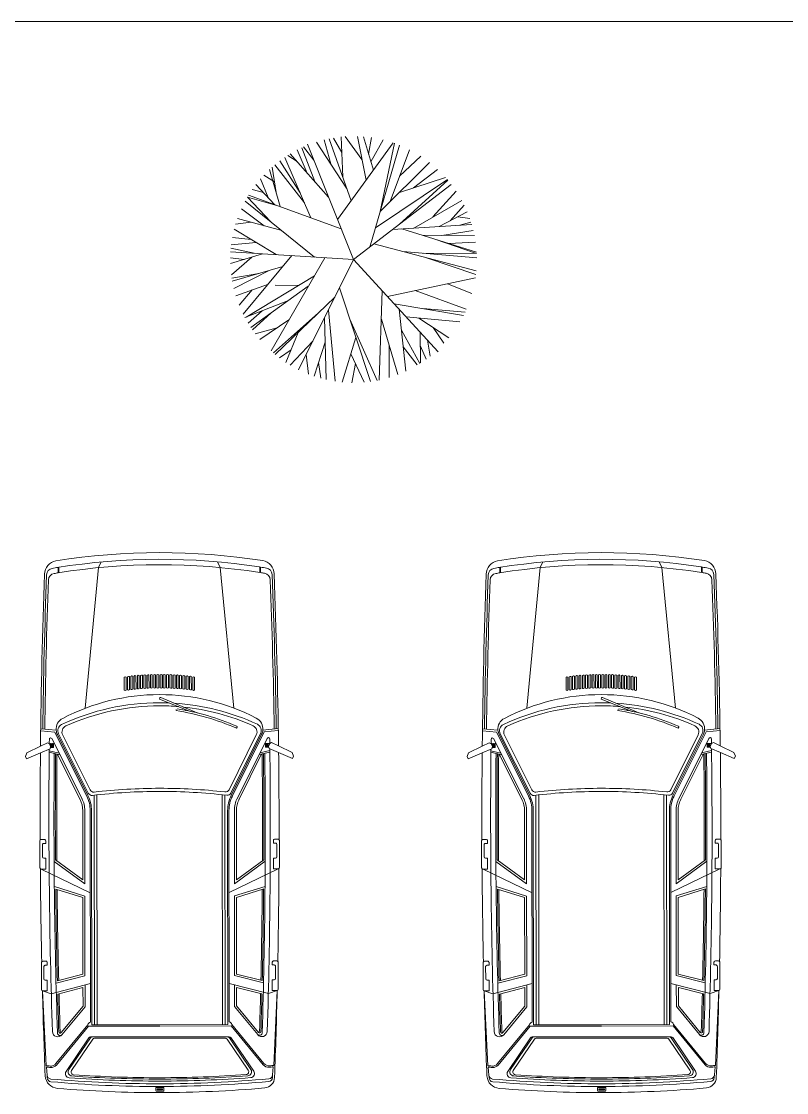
# Model space of a CAD drawing. Header units: millimetres. Extents: x 664 to 1534, y 1164 to 2765.
# Drawn here: x 695.99 to 701.66, y 1407.76 to 1415.69 of the extents above; entities that cross this region are included whole.
import ezdxf

# ---------------------------------------------------------------- set-up
doc = ezdxf.new("R2010")
doc.units = ezdxf.units.MM
doc.layers.get('0').update_dxf_attribs({"lineweight": 20})
doc.layers.add('Alambrado', color=7, linetype='Continuous', lineweight=15)
doc.layers.add('Jardim', color=92, linetype='Continuous', lineweight=20)
doc.linetypes.add('FENCELINE1', pattern='A,6.35,-2.54,[133,ltypeshp.shx,S=2.54,R=0,X=-2.54,Y=0],-2.54,25.4', length=36.83)

# ---------------------------------------------------------------- blocks, each defined once
blk = doc.blocks.new('TREEA')
for p, q in [((-0.0283, 0.1184), (-0.0366, 0.1479)), ((-0.003, 0.0726), (-0.0302, 0.1494)), ((-0.0146, 0.1324), (-0.025, 0.1503)), ((-0.0135, 0.1023), (-0.0152, 0.1516)), ((0.0103, 0.1239), (-0.0105, 0.152)), ((0.0154, 0.0981), (0.0047, 0.1523)), ((0.0244, 0.1104), (0.0123, 0.1519)), ((0.0186, 0.1303), (0.0222, 0.1508)), ((0.0213, 0.1209), (0.0364, 0.148)), ((-0.0573, 0.1069), (-0.0698, 0.1355)), ((-0.0481, 0.0965), (-0.064, 0.1383)), ((-0.0491, 0.1228), (-0.0618, 0.1393)), ((0, 0), (-0.0571, 0.1429)), ((-0.0086, 0.0884), (-0.0459, 0.1453)), ((-0.0198, 0.0495), (0.0489, 0.1443)), ((0.0199, 0.0153), (0.0566, 0.1415)), ((0.0327, 0.0593), (0.0504, 0.1438)), ((0.0451, 0.0717), (0.0691, 0.1358)), ((-0.0662, 0.0826), (-0.0912, 0.1221)), ((-0.0528, 0.0516), (-0.0852, 0.1263)), ((-0.07, 0.1211), (-0.0815, 0.1288)), ((-0.0309, 0.0771), (-0.0785, 0.1306)), ((0.0327, 0.0593), (0.0938, 0.1202)), ((0.0568, 0.1029), (0.0832, 0.1277)), ((-0.0909, 0.0655), (-0.1041, 0.1113)), ((-0.0959, 0.0828), (-0.1009, 0.1142)), ((-0.0609, 0.0703), (-0.0973, 0.1173)), ((0.074, 0.0887), (0.1039, 0.1115)), ((-0.1058, 0.0766), (-0.115, 0.1)), ((-0.098, 0.0962), (-0.1112, 0.1043)), ((0, 0), (0.1208, 0.0929)), ((0.0269, 0.0393), (0.116, 0.0989)), ((0.0565, 0.0435), (0.1165, 0.0982)), ((0.0566, 0.0831), (0.1137, 0.1015)), ((-0.0152, 0.0379), (-0.1299, 0.0797)), ((-0.1116, 0.0827), (-0.1253, 0.0867)), ((-0.0977, 0.068), (-0.121, 0.0927)), ((0.0982, 0.0526), (0.1269, 0.0844)), ((-0.0485, 0.003), (-0.1342, 0.0722)), ((-0.1026, 0.0467), (-0.1313, 0.0773)), ((-0.1313, 0.0773), (-0.0909, 0.0655)), ((0.0743, 0.0388), (0.1337, 0.0732)), ((0.1196, 0.0479), (0.1368, 0.0672)), ((-0.1108, 0.0416), (-0.1389, 0.0626)), ((0.1057, 0.0408), (0.1406, 0.0588)), ((-0.1271, 0.0461), (-0.146, 0.0437)), ((-0.089, 0.0357), (-0.1437, 0.0506)), ((0.0483, 0.0372), (0.1461, 0.0433)), ((0.1289, 0.0527), (0.1437, 0.0508)), ((0.1314, 0.0424), (0.1452, 0.0463)), ((-0.1268, 0.0249), (-0.15, 0.0272)), ((-0.0959, 0.006), (-0.1477, 0.0377)), ((0.0596, 0.0379), (0.1521, 0.0092)), ((0.0849, 0.0301), (0.1495, 0.0296)), ((0.1093, 0.0299), (0.1481, 0.0359)), ((-0.1232, 0.0077), (-0.1517, 0.0142)), ((-0.1206, 0.0211), (-0.1513, 0.018)), ((0.0252, 0.0194), (0.1517, -0.0142)), ((0.1003, 0.0253), (0.1519, 0.0073)), ((0.1177, 0.0198), (0.1509, 0.0216)), ((0, 0), (-0.1524, 0.0095)), ((-0.1356, 0.0002), (-0.1524, 0.0022)), ((-0.1127, 0.007), (-0.1523, -0.0048)), ((-0.1258, 0.0031), (-0.1512, -0.0191)), ((-0.0764, 0.0048), (-0.1365, -0.0678)), ((-0.0357, 0.0022), (-0.1022, -0.113)), ((0, 0), (-0.0682, -0.1363)), ((0, 0), (0.1048, -0.1143)), ((0.0609, 0.0099), (0.1524, 0.0022)), ((0.087, 0.0077), (0.1519, 0.0073)), ((0.0902, 0.0021), (0.1513, -0.0187)), ((-0.0876, -0.0087), (-0.1501, -0.0266)), ((-0.1172, -0.0172), (-0.1507, -0.023)), ((-0.1046, -0.0136), (-0.1481, -0.0358)), ((-0.0485, -0.02), (-0.1331, -0.0712)), ((0.0418, -0.0456), (0.1507, -0.0228)), ((-0.1054, -0.0303), (-0.1456, -0.0451)), ((-0.1255, -0.0377), (-0.1415, -0.0565)), ((-0.0561, -0.0331), (-0.127, -0.0842)), ((-0.0685, -0.0321), (-0.0969, -0.0316)), ((-0.0175, -0.0351), (0.0209, -0.151)), ((0.0355, -0.0387), (0.0317, -0.1491)), ((0.076, -0.0384), (0.1394, -0.0616)), ((0.1161, -0.0301), (0.1464, -0.0422)), ((-0.0807, -0.0508), (-0.1345, -0.0717)), ((-0.0233, -0.0466), (-0.097, -0.1175)), ((-0.1133, -0.0635), (-0.1305, -0.0787)), ((-0.102, -0.0661), (-0.1251, -0.087)), ((-0.0434, -0.0659), (-0.0993, -0.1156)), ((-0.0312, -0.0625), (-0.0227, -0.1507)), ((0.0502, -0.0548), (0.1358, -0.0693)), ((0.0563, -0.0614), (0.0646, -0.138)), ((0.0857, -0.0608), (0.1378, -0.065)), ((-0.08, -0.0745), (-0.116, -0.0988)), ((-0.0362, -0.0723), (-0.0339, -0.1486)), ((-0.0047, -0.0738), (0.0293, -0.1496)), ((0.0343, -0.0736), (0.0546, -0.1423)), ((0.065, -0.0709), (0.1314, -0.0773)), ((0.0807, -0.0724), (0.1178, -0.0967)), ((-0.0947, -0.0845), (-0.1216, -0.0918)), ((-0.0686, -0.0901), (-0.0838, -0.1273)), ((0.0591, -0.0874), (0.0818, -0.1286)), ((0.0825, -0.09), (0.0828, -0.128)), ((0.0983, -0.084), (0.1117, -0.1037)), ((-0.0505, -0.1009), (-0.0786, -0.1306)), ((-0.0353, -0.1023), (-0.0487, -0.1444)), ((0.0029, -0.0966), (-0.014, -0.1518)), ((0.0438, -0.1058), (0.0438, -0.146)), ((0.0915, -0.0998), (0.0945, -0.1195)), ((-0.0774, -0.1117), (-0.0918, -0.1216)), ((-0.0589, -0.1177), (-0.0559, -0.1418)), ((-0.0033, -0.1168), (0.0129, -0.1519)), ((0.0613, -0.108), (0.0787, -0.1305)), ((0.0826, -0.1073), (0.0897, -0.1232)), ((-0.0433, -0.1273), (-0.0405, -0.1469)), ((0.0022, -0.1288), (-0.0023, -0.1524))]:
    blk.add_line(p, q)

msp = doc.modelspace()

# ---------------------------------------------------------------- linework, layer by layer
for p, q in [((696.5611, 1411.6479), (696.5811, 1411.6899)), ((697.4611, 1411.6489), (697.4411, 1411.6909)), ((699.8331, 1411.6479), (699.8531, 1411.6899)), ((700.7331, 1411.6489), (700.7131, 1411.6909)), ((696.2625, 1411.6096), (696.2624, 1411.6478)), ((696.2675, 1411.6104), (696.2674, 1411.6492)), ((696.5611, 1411.6479), (696.4623, 1410.6066)), ((697.4611, 1411.6489), (697.5623, 1410.6079)), ((697.7548, 1411.6121), (697.7548, 1411.6509)), ((697.7598, 1411.6114), (697.7598, 1411.6495)), ((699.5345, 1411.6096), (699.5345, 1411.6478)), ((699.5395, 1411.6104), (699.5395, 1411.6492)), ((699.8331, 1411.6479), (699.7343, 1410.6066)), ((700.7331, 1411.6489), (700.8343, 1410.6079)), ((701.0268, 1411.6121), (701.0268, 1411.6509)), ((701.0318, 1411.6114), (701.0318, 1411.6495)), ((696.7516, 1410.8358), (696.7517, 1410.7399)), ((696.7656, 1410.8371), (696.7657, 1410.7413)), ((696.7758, 1410.8393), (696.7759, 1410.7434)), ((696.7898, 1410.8406), (696.7899, 1410.7448)), ((696.8, 1410.8424), (696.8002, 1410.7466)), ((696.814, 1410.8437), (696.8142, 1410.748)), ((696.8243, 1410.8449), (696.8244, 1410.749)), ((696.8383, 1410.8462), (696.8384, 1410.7504)), ((696.8485, 1410.8473), (696.8486, 1410.7515)), ((696.8625, 1410.8487), (696.8626, 1410.7529)), ((696.8727, 1410.8494), (696.8728, 1410.7536)), ((696.8867, 1410.8508), (696.8868, 1410.755)), ((696.8967, 1410.8507), (696.8968, 1410.7549)), ((696.9107, 1410.852), (696.9108, 1410.7563)), ((696.9206, 1410.852), (696.9207, 1410.7561)), ((696.9346, 1410.8533), (696.9347, 1410.7575)), ((696.9449, 1410.8532), (696.945, 1410.7574)), ((696.9589, 1410.8546), (696.959, 1410.7588)), ((696.9695, 1410.8529), (696.9696, 1410.7571)), ((696.9835, 1410.8543), (696.9836, 1410.7585)), ((696.9928, 1410.8533), (696.9929, 1410.7575)), ((697.0068, 1410.8546), (697.0069, 1410.7589)), ((697.0172, 1410.8546), (697.0173, 1410.7589)), ((697.0312, 1410.8533), (697.0313, 1410.7575)), ((697.0406, 1410.8544), (697.0407, 1410.7586)), ((697.0546, 1410.853), (697.0547, 1410.7572)), ((697.0651, 1410.8547), (697.0653, 1410.7589)), ((697.0791, 1410.8534), (697.0793, 1410.7576)), ((697.0894, 1410.8535), (697.0895, 1410.7577)), ((697.1034, 1410.8522), (697.1035, 1410.7563)), ((697.1134, 1410.8523), (697.1135, 1410.7565)), ((697.1274, 1410.8509), (697.1275, 1410.7551)), ((697.1373, 1410.851), (697.1375, 1410.7553)), ((697.1513, 1410.8497), (697.1515, 1410.7539)), ((697.1616, 1410.849), (697.1617, 1410.7532)), ((697.1756, 1410.8477), (697.1757, 1410.7519)), ((697.1858, 1410.8466), (697.1859, 1410.7508)), ((697.1998, 1410.8453), (697.1999, 1410.7495)), ((697.21, 1410.8442), (697.2101, 1410.7484)), ((697.224, 1410.8429), (697.2241, 1410.7471)), ((697.2342, 1410.8411), (697.2343, 1410.7453)), ((697.2482, 1410.8398), (697.2483, 1410.744)), ((697.2585, 1410.8377), (697.2586, 1410.7419)), ((697.2725, 1410.8364), (697.2726, 1410.7405)), ((700.0236, 1410.8358), (700.0237, 1410.7399)), ((700.0376, 1410.8371), (700.0377, 1410.7413)), ((700.0479, 1410.8393), (700.048, 1410.7434)), ((700.0619, 1410.8406), (700.062, 1410.7448)), ((700.0721, 1410.8424), (700.0722, 1410.7466)), ((700.0861, 1410.8437), (700.0862, 1410.748)), ((700.0963, 1410.8449), (700.0964, 1410.749)), ((700.1103, 1410.8462), (700.1104, 1410.7504)), ((700.1205, 1410.8473), (700.1206, 1410.7515)), ((700.1345, 1410.8487), (700.1346, 1410.7529)), ((700.1447, 1410.8494), (700.1448, 1410.7536)), ((700.1587, 1410.8508), (700.1588, 1410.755)), ((700.1687, 1410.8507), (700.1688, 1410.7549)), ((700.1827, 1410.852), (700.1828, 1410.7563)), ((700.1926, 1410.852), (700.1928, 1410.7561)), ((700.2066, 1410.8533), (700.2068, 1410.7575)), ((700.2169, 1410.8532), (700.217, 1410.7574)), ((700.2309, 1410.8546), (700.231, 1410.7588)), ((700.2415, 1410.8529), (700.2416, 1410.7571)), ((700.2555, 1410.8543), (700.2556, 1410.7585)), ((700.2648, 1410.8533), (700.2649, 1410.7575)), ((700.2788, 1410.8546), (700.2789, 1410.7589)), ((700.2892, 1410.8546), (700.2893, 1410.7589)), ((700.3032, 1410.8533), (700.3033, 1410.7575)), ((700.3126, 1410.8544), (700.3127, 1410.7586)), ((700.3266, 1410.853), (700.3267, 1410.7572)), ((700.3372, 1410.8547), (700.3373, 1410.7589)), ((700.3512, 1410.8534), (700.3513, 1410.7576)), ((700.3614, 1410.8535), (700.3615, 1410.7577)), ((700.3754, 1410.8522), (700.3755, 1410.7563)), ((700.3854, 1410.8523), (700.3855, 1410.7565)), ((700.3994, 1410.8509), (700.3995, 1410.7551)), ((700.4094, 1410.851), (700.4095, 1410.7553)), ((700.4234, 1410.8497), (700.4235, 1410.7539)), ((700.4336, 1410.849), (700.4337, 1410.7532)), ((700.4476, 1410.8477), (700.4477, 1410.7519)), ((700.4578, 1410.8466), (700.4579, 1410.7508)), ((700.4718, 1410.8453), (700.4719, 1410.7495)), ((700.482, 1410.8442), (700.4821, 1410.7484)), ((700.496, 1410.8429), (700.4961, 1410.7471)), ((700.5063, 1410.8411), (700.5064, 1410.7453)), ((700.5203, 1410.8398), (700.5204, 1410.744)), ((700.5305, 1410.8377), (700.5306, 1410.7419)), ((700.5445, 1410.8364), (700.5446, 1410.7405)), ((697.015, 1410.683), (697.0115, 1410.6747)), ((697.0115, 1410.6747), (697.2424, 1410.5833)), ((697.2907, 1410.5723), (697.0216, 1410.6857)), ((700.2871, 1410.683), (700.2836, 1410.6747)), ((700.2836, 1410.6747), (700.5144, 1410.5833)), ((700.5627, 1410.5723), (700.2936, 1410.6857)), ((697.1367, 1410.5976), (697.1353, 1410.5887)), ((700.4087, 1410.5976), (700.4073, 1410.5887)), ((696.2363, 1410.4293), (696.1324, 1410.4387)), ((696.2472, 1410.4434), (696.1326, 1410.4537)), ((696.475, 1409.9526), (696.2363, 1410.4293)), ((697.541, 1409.9785), (697.7608, 1410.42)), ((697.5511, 1409.9538), (697.7887, 1410.4311)), ((697.5867, 1410.4668), (697.5831, 1410.4585)), ((697.7778, 1410.4452), (697.8924, 1410.4557)), ((697.7887, 1410.4311), (697.8926, 1410.4407)), ((699.5083, 1410.4293), (699.4044, 1410.4387)), ((699.5192, 1410.4434), (699.4046, 1410.4537)), ((699.7471, 1409.9526), (699.5083, 1410.4293)), ((700.813, 1409.9785), (701.0328, 1410.42)), ((700.8231, 1409.9538), (701.0607, 1410.4311)), ((700.8587, 1410.4668), (700.8551, 1410.4585)), ((701.0498, 1410.4452), (701.1644, 1410.4557)), ((701.0607, 1410.4311), (701.1646, 1410.4407)), ((696.1311, 1410.3261), (696.1822, 1410.3515)), ((696.1822, 1410.3515), (696.1965, 1410.344)), ((696.2026, 1410.3442), (696.1965, 1410.344)), ((696.2059, 1410.322), (696.1965, 1410.344)), ((696.2077, 1410.3175), (696.2077, 1410.3417)), ((696.2127, 1410.3181), (696.2127, 1410.3417)), ((696.4393, 1409.9347), (696.2155, 1410.3816)), ((696.2177, 1410.3181), (696.2177, 1410.3418)), ((696.2227, 1410.3181), (696.2227, 1410.3418)), ((696.2277, 1410.3181), (696.2277, 1410.3418)), ((696.4828, 1409.9595), (696.2563, 1410.4117)), ((696.4851, 1409.9773), (696.2642, 1410.4182)), ((696.4984, 1410.002), (696.2954, 1410.4073)), ((697.5276, 1410.0032), (697.7296, 1410.4089)), ((697.5433, 1409.9607), (697.7687, 1410.4134)), ((697.5869, 1409.936), (697.8097, 1410.3834)), ((697.7976, 1410.3199), (697.7976, 1410.3436)), ((697.8026, 1410.3199), (697.8026, 1410.3436)), ((697.8076, 1410.3199), (697.8076, 1410.3436)), ((697.8126, 1410.3199), (697.8126, 1410.3436)), ((697.8176, 1410.3194), (697.8176, 1410.3436)), ((697.8193, 1410.3238), (697.8287, 1410.3459)), ((697.8226, 1410.346), (697.8287, 1410.3459)), ((697.843, 1410.3534), (697.8287, 1410.3459)), ((697.8942, 1410.3282), (697.843, 1410.3534)), ((699.4031, 1410.3261), (699.4542, 1410.3515)), ((699.4542, 1410.3515), (699.4685, 1410.344)), ((699.4746, 1410.3442), (699.4685, 1410.344)), ((699.478, 1410.322), (699.4685, 1410.344)), ((699.4797, 1410.3175), (699.4797, 1410.3417)), ((699.4847, 1410.3181), (699.4847, 1410.3417)), ((699.7113, 1409.9347), (699.4875, 1410.3816)), ((699.4897, 1410.3181), (699.4897, 1410.3418)), ((699.4947, 1410.3181), (699.4947, 1410.3418)), ((699.4997, 1410.3181), (699.4997, 1410.3418)), ((699.7548, 1409.9595), (699.5283, 1410.4117)), ((699.7571, 1409.9773), (699.5362, 1410.4182)), ((699.7704, 1410.002), (699.5675, 1410.4073)), ((700.7996, 1410.0032), (701.0017, 1410.4089)), ((700.8153, 1409.9607), (701.0408, 1410.4134)), ((700.8589, 1409.936), (701.0817, 1410.3834)), ((701.0696, 1410.3199), (701.0696, 1410.3436)), ((701.0746, 1410.3199), (701.0746, 1410.3436)), ((701.0796, 1410.3199), (701.0796, 1410.3436)), ((701.0846, 1410.3199), (701.0846, 1410.3436)), ((701.0896, 1410.3194), (701.0896, 1410.3436)), ((701.0913, 1410.3238), (701.1007, 1410.3459)), ((701.0947, 1410.346), (701.1007, 1410.3459)), ((701.115, 1410.3534), (701.1007, 1410.3459)), ((701.1662, 1410.3282), (701.115, 1410.3534)), ((696.0193, 1410.2497), (696.0298, 1410.276)), ((696.0272, 1410.2313), (696.1306, 1410.2756)), ((696.0298, 1410.276), (696.1311, 1410.3261)), ((696.1306, 1410.2756), (696.2016, 1410.306)), ((696.1956, 1410.2804), (696.2753, 1410.2621)), ((696.1957, 1410.2906), (696.2695, 1410.2737)), ((696.2059, 1410.322), (696.2016, 1410.306)), ((696.2042, 1410.3155), (696.2057, 1410.3155)), ((696.4259, 1409.9279), (696.2563, 1410.2665)), ((697.6003, 1409.9293), (697.769, 1410.2682)), ((697.8298, 1410.2823), (697.7501, 1410.2638)), ((697.8296, 1410.2925), (697.7559, 1410.2754)), ((697.8193, 1410.3238), (697.8237, 1410.3079)), ((697.8211, 1410.3174), (697.8196, 1410.3174)), ((697.8948, 1410.2776), (697.8237, 1410.3079)), ((697.9955, 1410.2783), (697.8942, 1410.3282)), ((697.9983, 1410.2336), (697.8948, 1410.2776)), ((698.0061, 1410.252), (697.9955, 1410.2783)), ((699.2913, 1410.2497), (699.3018, 1410.276)), ((699.2992, 1410.2313), (699.4026, 1410.2756)), ((699.3018, 1410.276), (699.4031, 1410.3261)), ((699.4026, 1410.2756), (699.4737, 1410.306)), ((699.4676, 1410.2804), (699.5473, 1410.2621)), ((699.4677, 1410.2906), (699.5415, 1410.2737)), ((699.478, 1410.322), (699.4737, 1410.306)), ((699.4762, 1410.3155), (699.4777, 1410.3155)), ((699.6979, 1409.9279), (699.5284, 1410.2665)), ((700.8723, 1409.9293), (701.0411, 1410.2682)), ((701.1018, 1410.2823), (701.0221, 1410.2638)), ((701.1016, 1410.2925), (701.0279, 1410.2754)), ((701.0913, 1410.3238), (701.0957, 1410.3079)), ((701.0931, 1410.3174), (701.0916, 1410.3174)), ((701.1668, 1410.2776), (701.0957, 1410.3079)), ((701.2676, 1410.2783), (701.1662, 1410.3282)), ((701.2703, 1410.2336), (701.1668, 1410.2776)), ((701.2781, 1410.252), (701.2676, 1410.2783)), ((696.0272, 1410.2313), (696.0193, 1410.2497)), ((697.9983, 1410.2336), (698.0061, 1410.252)), ((699.2992, 1410.2313), (699.2913, 1410.2497)), ((701.2703, 1410.2336), (701.2781, 1410.252)), ((696.5291, 1409.9625), (696.5311, 1408.2619)), ((696.5491, 1409.9625), (696.5511, 1408.2619)), ((697.477, 1409.9636), (697.4789, 1408.263)), ((697.497, 1409.9636), (697.4989, 1408.263)), ((699.8011, 1409.9625), (699.8031, 1408.2619)), ((699.8211, 1409.9625), (699.8231, 1408.2619)), ((700.749, 1409.9636), (700.751, 1408.263)), ((700.769, 1409.9636), (700.771, 1408.263)), ((696.4442, 1409.8477), (696.4448, 1409.3352)), ((696.4592, 1409.8478), (696.4599, 1409.3057)), ((696.4992, 1409.8478), (696.501, 1408.2819)), ((696.5092, 1409.8478), (696.5111, 1408.2619)), ((697.5171, 1409.849), (697.5189, 1408.263)), ((697.5271, 1409.849), (697.5289, 1408.283)), ((697.5671, 1409.849), (697.5677, 1409.307)), ((697.5821, 1409.849), (697.5827, 1409.3365)), ((699.7163, 1409.8477), (699.7168, 1409.3352)), ((699.7313, 1409.8478), (699.7319, 1409.3057)), ((699.7713, 1409.8478), (699.7731, 1408.2819)), ((699.7813, 1409.8478), (699.7831, 1408.2619)), ((700.7891, 1409.849), (700.791, 1408.263)), ((700.7991, 1409.849), (700.8009, 1408.283)), ((700.8391, 1409.849), (700.8398, 1409.307)), ((700.8541, 1409.849), (700.8547, 1409.3365)), ((696.1364, 1409.6348), (696.1597, 1409.6349)), ((697.8572, 1409.6068), (697.8572, 1409.6268)), ((697.8904, 1409.6369), (697.8672, 1409.6368)), ((697.9006, 1409.4269), (697.9004, 1409.6269)), ((699.4085, 1409.6348), (699.4317, 1409.6349)), ((701.1292, 1409.6068), (701.1292, 1409.6268)), ((701.1624, 1409.6369), (701.1392, 1409.6368)), ((701.1727, 1409.4269), (701.1724, 1409.6269)), ((696.1267, 1409.4248), (696.1265, 1409.6248)), ((696.1448, 1409.5049), (696.1447, 1409.5949)), ((696.1547, 1409.6049), (696.1697, 1409.6049)), ((696.1697, 1409.6049), (696.1697, 1409.6249)), ((697.8722, 1409.6068), (697.8572, 1409.6068)), ((697.8823, 1409.5069), (697.8822, 1409.5969)), ((699.3987, 1409.4248), (699.3985, 1409.6248)), ((699.4169, 1409.5049), (699.4168, 1409.5949)), ((699.4267, 1409.6049), (699.4417, 1409.6049)), ((699.4417, 1409.6049), (699.4417, 1409.6249)), ((701.1442, 1409.6068), (701.1292, 1409.6068)), ((701.1543, 1409.5069), (701.1542, 1409.5969)), ((696.1549, 1409.4949), (696.1699, 1409.4949)), ((696.1699, 1409.4149), (696.1699, 1409.4949)), ((696.4599, 1409.3057), (696.2318, 1409.4718)), ((696.4448, 1409.3352), (696.2418, 1409.4831)), ((697.5677, 1409.307), (697.7954, 1409.4736)), ((697.5827, 1409.3365), (697.7854, 1409.4849)), ((697.8574, 1409.4168), (697.8573, 1409.4968)), ((697.8723, 1409.4968), (697.8573, 1409.4968)), ((699.4269, 1409.4949), (699.4419, 1409.4949)), ((699.442, 1409.4149), (699.4419, 1409.4949)), ((699.7319, 1409.3057), (699.5039, 1409.4718)), ((699.7168, 1409.3352), (699.5138, 1409.4831)), ((700.8398, 1409.307), (701.0674, 1409.4736)), ((700.8547, 1409.3365), (701.0574, 1409.4849)), ((701.1294, 1409.4168), (701.1293, 1409.4968)), ((701.1443, 1409.4968), (701.1293, 1409.4968)), ((696.1366, 1409.4148), (696.4999, 1409.2404)), ((696.1367, 1409.4148), (696.1699, 1409.4149)), ((697.8907, 1409.4169), (697.5278, 1409.2415)), ((697.8907, 1409.4169), (697.8574, 1409.4168)), ((699.4087, 1409.4148), (699.442, 1409.4149)), ((699.4087, 1409.4148), (699.772, 1409.2404)), ((701.1627, 1409.4169), (700.7998, 1409.2415)), ((701.1627, 1409.4169), (701.1294, 1409.4168)), ((696.46, 1409.2154), (696.2335, 1409.2854)), ((696.445, 1409.2043), (696.2435, 1409.2666)), ((697.5678, 1409.2166), (697.7941, 1409.2872)), ((697.5829, 1409.2056), (697.7842, 1409.2684)), ((699.732, 1409.2154), (699.5056, 1409.2854)), ((699.717, 1409.2043), (699.5155, 1409.2666)), ((700.8399, 1409.2166), (701.0661, 1409.2872)), ((700.8549, 1409.2056), (701.0562, 1409.2684)), ((696.445, 1409.2043), (696.4456, 1408.6363)), ((696.46, 1409.2154), (696.4606, 1408.6247)), ((697.5678, 1409.2166), (697.5685, 1408.626)), ((697.5829, 1409.2056), (697.5835, 1408.6376)), ((699.717, 1409.2043), (699.7177, 1408.6363)), ((699.732, 1409.2154), (699.7327, 1408.6247)), ((700.8399, 1409.2166), (700.8405, 1408.626)), ((700.8549, 1409.2056), (700.8555, 1408.6376)), ((696.1383, 1408.5228), (696.138, 1408.7228)), ((696.148, 1408.7328), (696.1713, 1408.7328)), ((696.1564, 1408.6028), (696.1563, 1408.6928)), ((696.1663, 1408.7028), (696.1813, 1408.7028)), ((696.1813, 1408.7028), (696.1813, 1408.7228)), ((697.8477, 1408.7048), (697.8476, 1408.7248)), ((697.8627, 1408.7048), (697.8477, 1408.7048)), ((697.8809, 1408.7348), (697.8576, 1408.7348)), ((697.8728, 1408.6048), (697.8727, 1408.6948)), ((697.8911, 1408.5248), (697.8909, 1408.7248)), ((699.4103, 1408.5228), (699.4101, 1408.7228)), ((699.4201, 1408.7328), (699.4433, 1408.7328)), ((699.4285, 1408.6028), (699.4284, 1408.6928)), ((699.4383, 1408.7028), (699.4533, 1408.7028)), ((699.4533, 1408.7028), (699.4533, 1408.7228)), ((701.1197, 1408.7048), (701.1197, 1408.7248)), ((701.1347, 1408.7048), (701.1197, 1408.7048)), ((701.1529, 1408.7348), (701.1297, 1408.7348)), ((701.1448, 1408.6048), (701.1447, 1408.6948)), ((701.1632, 1408.5248), (701.1629, 1408.7248)), ((696.2463, 1408.5696), (696.4606, 1408.6247)), ((696.2558, 1408.5876), (696.4456, 1408.6363)), ((697.783, 1408.5714), (697.5685, 1408.626)), ((697.7734, 1408.5893), (697.5835, 1408.6376)), ((697.8628, 1408.5948), (697.8478, 1408.5948)), ((697.8479, 1408.5148), (697.8478, 1408.5948)), ((699.5183, 1408.5696), (699.7327, 1408.6247)), ((699.5279, 1408.5876), (699.7177, 1408.6363)), ((701.055, 1408.5714), (700.8405, 1408.626)), ((701.0454, 1408.5893), (700.8555, 1408.6376)), ((701.1348, 1408.5948), (701.1198, 1408.5948)), ((701.1199, 1408.5148), (701.1198, 1408.5948)), ((696.1664, 1408.5928), (696.1814, 1408.5928)), ((696.1815, 1408.5128), (696.1814, 1408.5928)), ((696.2091, 1408.4921), (696.5007, 1408.567)), ((696.2584, 1408.4893), (696.4457, 1408.5374)), ((696.4457, 1408.5374), (696.4459, 1408.4002)), ((696.4607, 1408.5567), (696.4609, 1408.3949)), ((697.8203, 1408.4939), (697.5286, 1408.5682)), ((697.5686, 1408.558), (697.5688, 1408.3962)), ((697.7711, 1408.491), (697.5836, 1408.5387)), ((697.5836, 1408.5387), (697.5838, 1408.4015)), ((697.8203, 1408.4939), (697.8843, 1408.5151)), ((697.8811, 1408.5148), (697.8479, 1408.5148)), ((697.8589, 1407.9608), (697.8843, 1408.5151)), ((699.4385, 1408.5928), (699.4535, 1408.5928)), ((699.4536, 1408.5128), (699.4535, 1408.5928)), ((699.4812, 1408.4921), (699.7727, 1408.567)), ((699.5304, 1408.4893), (699.7178, 1408.5374)), ((699.7178, 1408.5374), (699.7179, 1408.4002)), ((699.7327, 1408.5567), (699.7329, 1408.3949)), ((701.0924, 1408.4939), (700.8006, 1408.5682)), ((700.8406, 1408.558), (700.8408, 1408.3962)), ((701.0431, 1408.491), (700.8556, 1408.5387)), ((700.8556, 1408.5387), (700.8558, 1408.4015)), ((701.0924, 1408.4939), (701.1563, 1408.5151)), ((701.1532, 1408.5148), (701.1199, 1408.5148)), ((701.1309, 1407.9608), (701.1563, 1408.5151)), ((696.1718, 1407.9588), (696.1451, 1408.5133)), ((696.2091, 1408.4921), (696.1451, 1408.5131)), ((696.1483, 1408.5128), (696.1815, 1408.5128)), ((699.4438, 1407.9588), (699.4172, 1408.5133)), ((699.4812, 1408.4921), (699.4172, 1408.5131)), ((699.4203, 1408.5128), (699.4536, 1408.5128)), ((696.4459, 1408.4002), (696.2844, 1408.2035)), ((696.4609, 1408.3949), (696.2902, 1408.187)), ((697.5688, 1408.3962), (697.7399, 1408.1887)), ((697.5838, 1408.4015), (697.7458, 1408.2052)), ((699.7179, 1408.4002), (699.5564, 1408.2035)), ((699.7329, 1408.3949), (699.5623, 1408.187)), ((700.8408, 1408.3962), (701.012, 1408.1887)), ((700.8558, 1408.4015), (701.0178, 1408.2052)), ((696.4811, 1408.2618), (696.2448, 1407.9741)), ((696.4858, 1408.2518), (696.2492, 1407.9637)), ((696.4858, 1408.2518), (697.015, 1408.2525)), ((696.5111, 1408.2619), (697.015, 1408.2625)), ((697.5189, 1408.263), (697.015, 1408.2625)), ((697.5442, 1408.2531), (697.015, 1408.2525)), ((697.5442, 1408.2531), (697.7815, 1407.9655)), ((697.5489, 1408.2631), (697.7859, 1407.9759)), ((699.7531, 1408.2618), (699.5168, 1407.9741)), ((699.7578, 1408.2518), (699.5212, 1407.9637)), ((699.7578, 1408.2518), (700.287, 1408.2525)), ((699.7831, 1408.2619), (700.287, 1408.2625)), ((700.791, 1408.263), (700.287, 1408.2625)), ((700.8163, 1408.2531), (700.287, 1408.2525)), ((700.8163, 1408.2531), (701.0535, 1407.9655)), ((700.821, 1408.2631), (701.0579, 1407.9759)), ((696.4882, 1408.1652), (696.3201, 1407.9159)), ((696.5003, 1408.1653), (696.3412, 1407.9294)), ((696.5177, 1408.1553), (696.361, 1407.923)), ((696.5006, 1408.1719), (697.0151, 1408.1725)), ((696.5301, 1408.1619), (697.0151, 1408.1625)), ((697.5296, 1408.173), (697.0151, 1408.1725)), ((697.5002, 1408.163), (697.0151, 1408.1625)), ((697.5126, 1408.1564), (697.6697, 1407.9245)), ((697.53, 1408.1664), (697.6895, 1407.9309)), ((697.542, 1408.1665), (697.7107, 1407.9175)), ((699.7602, 1408.1652), (699.5921, 1407.9159)), ((699.7723, 1408.1653), (699.6133, 1407.9294)), ((699.7897, 1408.1553), (699.6331, 1407.923)), ((699.7726, 1408.1719), (700.2871, 1408.1725)), ((699.8021, 1408.1619), (700.2871, 1408.1625)), ((700.8016, 1408.173), (700.2871, 1408.1725)), ((700.7722, 1408.163), (700.2871, 1408.1625)), ((700.7846, 1408.1564), (700.9418, 1407.9245)), ((700.802, 1408.1664), (700.9615, 1407.9309)), ((700.8141, 1408.1665), (700.9827, 1407.9175)), ((696.1805, 1407.8888), (696.1751, 1407.9485)), ((696.1805, 1407.8888), (696.1813, 1407.8687)), ((697.8504, 1407.8908), (697.8496, 1407.8706)), ((697.8504, 1407.8908), (697.8556, 1407.9504)), ((699.4525, 1407.8888), (699.4472, 1407.9485)), ((699.4525, 1407.8888), (699.4533, 1407.8687)), ((701.1224, 1407.8908), (701.1216, 1407.8706)), ((701.1224, 1407.8908), (701.1276, 1407.9504)), ((697.0455, 1407.7973), (696.9855, 1407.7972)), ((696.9855, 1407.7972), (696.9856, 1407.7748)), ((696.9906, 1407.7698), (697.0406, 1407.7698)), ((697.0356, 1407.7873), (696.9956, 1407.7873)), ((696.9956, 1407.7873), (696.9956, 1407.7798)), ((696.9956, 1407.7798), (697.0356, 1407.7798)), ((697.0356, 1407.7873), (697.0356, 1407.7798)), ((697.0455, 1407.7973), (697.0456, 1407.7749)), ((700.3176, 1407.7973), (700.2576, 1407.7972)), ((700.2576, 1407.7972), (700.2576, 1407.7748)), ((700.2626, 1407.7698), (700.3126, 1407.7698)), ((700.3076, 1407.7873), (700.2676, 1407.7873)), ((700.2676, 1407.7873), (700.2676, 1407.7798)), ((700.2676, 1407.7798), (700.3076, 1407.7798)), ((700.3076, 1407.7873), (700.3076, 1407.7798)), ((700.3176, 1407.7973), (700.3176, 1407.7749))]:
    msp.add_line(p, q)
for centre, radius, start, end in [((696.2612, 1411.5993), 0.1, 99.14271, 180.06601), ((696.2612, 1411.5993), 0.1, 99.14271, 180.06601), ((697.0166, 1406.9055), 4.8542, 80.98932, 99.14271), ((697.0166, 1406.9055), 4.8042, 81.18149, 99.14271), ((697.7612, 1411.601), 0.1, 0.06601, 80.98932), ((699.5332, 1411.5993), 0.1, 99.14271, 180.06601), ((699.5332, 1411.5993), 0.1, 99.14271, 180.06601), ((700.2886, 1406.9055), 4.8542, 80.98932, 99.14271), ((700.2886, 1406.9055), 4.8042, 81.18149, 99.14271), ((701.0332, 1411.601), 0.1, 0.06601, 80.98932), ((696.226, 1411.5935), 0.05, 99.57221, 177.90744), ((697.0166, 1406.9055), 4.8042, 99.05924, 99.57221), ((697.0166, 1406.9055), 4.7642, 99.10722, 99.48626), ((697.0166, 1406.9055), 4.7642, 81.08569, 99.14271), ((696.2604, 1411.6478), 0.002, 0.06601, 99.05924), ((696.2694, 1411.6492), 0.002, 98.95054, 180.06601), ((697.7528, 1411.6509), 0.002, 0.06601, 81.18149), ((697.7618, 1411.6495), 0.002, 81.07279, 180.06601), ((697.0166, 1406.9055), 4.7642, 80.64577, 81.02481), ((697.0166, 1406.9055), 4.8042, 80.55982, 81.07279), ((697.7963, 1411.5953), 0.05, 2.22459, 80.55982), ((699.498, 1411.5935), 0.05, 99.57221, 177.90744), ((700.2886, 1406.9055), 4.8042, 99.05924, 99.57221), ((700.2886, 1406.9055), 4.7642, 99.10722, 99.48626), ((700.2886, 1406.9055), 4.7642, 81.08569, 99.14271), ((699.5325, 1411.6478), 0.002, 0.06601, 99.05924), ((699.5415, 1411.6492), 0.002, 98.95054, 180.06601), ((701.0248, 1411.6509), 0.002, 0.06601, 81.18149), ((701.0338, 1411.6495), 0.002, 81.07279, 180.06601), ((700.2886, 1406.9055), 4.7642, 80.64577, 81.02481), ((700.2886, 1406.9055), 4.8042, 80.55982, 81.07279), ((701.0684, 1411.5953), 0.05, 2.22459, 80.55982), ((745.2766, 1409.8013), 49.1483, 177.90358, 179.38812), ((745.2766, 1409.8013), 49.1333, 177.90744, 179.24073), ((745.2766, 1409.8013), 49.1183, 177.95151, 179.24207), ((696.2396, 1411.5552), 0.05, 99.48626, 177.95151), ((697.7828, 1411.557), 0.05, 2.18051, 80.64577), ((648.75, 1409.6901), 49.1183, 0.88996, 2.18051), ((648.75, 1409.6901), 49.1333, 0.8913, 2.22459), ((648.75, 1409.6901), 49.1483, 0.74391, 2.22845), ((748.5486, 1409.8013), 49.1483, 177.90358, 179.38812), ((748.5486, 1409.8013), 49.1333, 177.90744, 179.24073), ((748.5486, 1409.8013), 49.1183, 177.95151, 179.24207), ((699.5116, 1411.5552), 0.05, 99.48626, 177.95151), ((701.0548, 1411.557), 0.05, 2.18051, 80.64577), ((652.022, 1409.6901), 49.1183, 0.88996, 2.18051), ((652.022, 1409.6901), 49.1333, 0.8913, 2.22459), ((652.022, 1409.6901), 49.1483, 0.74391, 2.22845), ((696.7594, 1410.8283), 0.0108, 54.78748, 136.19952), ((696.7836, 1410.8318), 0.0108, 54.78748, 136.19952), ((696.8078, 1410.8349), 0.0108, 54.78748, 136.19952), ((696.832, 1410.8374), 0.0108, 54.78748, 136.19952), ((696.8563, 1410.8398), 0.0108, 54.78748, 136.19952), ((696.8805, 1410.8419), 0.0108, 54.78748, 136.19952), ((696.9044, 1410.8432), 0.0108, 54.78748, 136.19952), ((696.9284, 1410.8445), 0.0108, 54.78748, 136.19952), ((696.9527, 1410.8458), 0.0108, 54.78748, 136.19952), ((696.9773, 1410.8455), 0.0108, 54.78748, 136.19952), ((697.0006, 1410.8458), 0.0108, 54.78748, 136.19952), ((697.0235, 1410.8458), 0.0108, 43.93251, 125.34455), ((697.0468, 1410.8456), 0.0108, 43.93251, 125.34455), ((697.0714, 1410.8459), 0.0108, 43.93251, 125.34455), ((697.0957, 1410.8447), 0.0108, 43.93251, 125.34455), ((697.1196, 1410.8435), 0.0108, 43.93251, 125.34455), ((697.1436, 1410.8423), 0.0108, 43.93251, 125.34455), ((697.1678, 1410.8402), 0.0108, 43.93251, 125.34455), ((697.192, 1410.8378), 0.0108, 43.93251, 125.34455), ((697.2162, 1410.8354), 0.0108, 43.93251, 125.34455), ((697.2405, 1410.8323), 0.0108, 43.93251, 125.34455), ((697.2647, 1410.8289), 0.0108, 43.93251, 125.34455), ((700.0314, 1410.8283), 0.0108, 54.78748, 136.19952), ((700.0556, 1410.8318), 0.0108, 54.78748, 136.19952), ((700.0799, 1410.8349), 0.0108, 54.78748, 136.19952), ((700.1041, 1410.8374), 0.0108, 54.78748, 136.19952), ((700.1283, 1410.8398), 0.0108, 54.78748, 136.19952), ((700.1525, 1410.8419), 0.0108, 54.78748, 136.19952), ((700.1765, 1410.8432), 0.0108, 54.78748, 136.19952), ((700.2004, 1410.8445), 0.0108, 54.78748, 136.19952), ((700.2247, 1410.8458), 0.0108, 54.78748, 136.19952), ((700.2493, 1410.8455), 0.0108, 54.78748, 136.19952), ((700.2726, 1410.8458), 0.0108, 54.78748, 136.19952), ((700.2955, 1410.8458), 0.0108, 43.93251, 125.34455), ((700.3188, 1410.8456), 0.0108, 43.93251, 125.34455), ((700.3434, 1410.8459), 0.0108, 43.93251, 125.34455), ((700.3677, 1410.8447), 0.0108, 43.93251, 125.34455), ((700.3916, 1410.8435), 0.0108, 43.93251, 125.34455), ((700.4156, 1410.8423), 0.0108, 43.93251, 125.34455), ((700.4398, 1410.8402), 0.0108, 43.93251, 125.34455), ((700.464, 1410.8378), 0.0108, 43.93251, 125.34455), ((700.4883, 1410.8354), 0.0108, 43.93251, 125.34455), ((700.5125, 1410.8323), 0.0108, 43.93251, 125.34455), ((700.5367, 1410.8289), 0.0108, 43.93251, 125.34455), ((696.7579, 1410.7486), 0.0107, 234.50145, 316.93158), ((696.7821, 1410.7521), 0.0107, 234.50145, 316.93158), ((696.8064, 1410.7553), 0.0107, 234.50145, 316.93158), ((696.8306, 1410.7577), 0.0107, 234.50145, 316.93158), ((696.8548, 1410.7602), 0.0107, 234.50145, 316.93158), ((696.879, 1410.7623), 0.0107, 234.50145, 316.93158), ((696.903, 1410.7635), 0.0107, 234.50145, 316.93158), ((696.9269, 1410.7648), 0.0107, 234.50145, 316.93158), ((696.9512, 1410.7661), 0.0107, 234.50145, 316.93158), ((696.9758, 1410.7658), 0.0107, 234.50145, 316.93158), ((696.9991, 1410.7661), 0.0107, 234.50145, 316.93158), ((697.0251, 1410.7662), 0.0107, 223.20045, 305.63058), ((697.0485, 1410.7659), 0.0107, 223.20045, 305.63058), ((697.073, 1410.7662), 0.0107, 223.20045, 305.63058), ((697.0973, 1410.765), 0.0107, 223.20045, 305.63058), ((697.1213, 1410.7638), 0.0107, 223.20045, 305.63058), ((697.1452, 1410.7626), 0.0107, 223.20045, 305.63058), ((697.1695, 1410.7605), 0.0107, 223.20045, 305.63058), ((697.1937, 1410.7581), 0.0107, 223.20045, 305.63058), ((697.2179, 1410.7557), 0.0107, 223.20045, 305.63058), ((697.2421, 1410.7526), 0.0107, 223.20045, 305.63058), ((697.2664, 1410.7492), 0.0107, 223.20045, 305.63058), ((700.0299, 1410.7486), 0.0107, 234.50145, 316.93158), ((700.0542, 1410.7521), 0.0107, 234.50145, 316.93158), ((700.0784, 1410.7553), 0.0107, 234.50145, 316.93158), ((700.1026, 1410.7577), 0.0107, 234.50145, 316.93158), ((700.1268, 1410.7602), 0.0107, 234.50145, 316.93158), ((700.151, 1410.7623), 0.0107, 234.50145, 316.93158), ((700.175, 1410.7635), 0.0107, 234.50145, 316.93158), ((700.199, 1410.7648), 0.0107, 234.50145, 316.93158), ((700.2232, 1410.7661), 0.0107, 234.50145, 316.93158), ((700.2478, 1410.7658), 0.0107, 234.50145, 316.93158), ((700.2711, 1410.7661), 0.0107, 234.50145, 316.93158), ((700.2971, 1410.7662), 0.0107, 223.20045, 305.63058), ((700.3205, 1410.7659), 0.0107, 223.20045, 305.63058), ((700.3451, 1410.7662), 0.0107, 223.20045, 305.63058), ((700.3693, 1410.765), 0.0107, 223.20045, 305.63058), ((700.3933, 1410.7638), 0.0107, 223.20045, 305.63058), ((700.4173, 1410.7626), 0.0107, 223.20045, 305.63058), ((700.4415, 1410.7605), 0.0107, 223.20045, 305.63058), ((700.4657, 1410.7581), 0.0107, 223.20045, 305.63058), ((700.4899, 1410.7557), 0.0107, 223.20045, 305.63058), ((700.5141, 1410.7526), 0.0107, 223.20045, 305.63058), ((700.5384, 1410.7492), 0.0107, 223.20045, 305.63058), ((697.014, 1409.1509), 1.5567, 90.06601, 117.49644), ((697.014, 1409.1509), 1.5567, 62.63559, 90.06601), ((697.0196, 1410.6811), 0.005, 67.1443, 157.1443), ((700.286, 1409.1509), 1.5567, 90.06601, 117.49644), ((700.286, 1409.1509), 1.5567, 62.63559, 90.06601), ((700.2917, 1410.6811), 0.005, 67.1443, 157.1443), ((697.0142, 1408.9353), 1.7124, 90.06601, 115.10432), ((697.0142, 1408.9353), 1.6894, 90.06601, 114.27904), ((697.0142, 1408.9353), 1.7124, 87.6818, 90.06601), ((697.0142, 1408.9353), 1.6894, 85.31205, 90.06601), ((697.0142, 1408.9353), 1.7124, 65.02771, 86.47349), ((696.8686, 1408.8364), 1.7726, 66.22898, 81.3464), ((696.8669, 1408.8305), 1.7926, 66.41494, 81.16044), ((697.0142, 1408.9353), 1.6894, 65.85299, 84.11006), ((697.2121, 1410.5877), 0.005, 81.16044, 171.32071), ((700.2862, 1408.9353), 1.7124, 90.06601, 115.10432), ((700.2862, 1408.9353), 1.6894, 90.06601, 114.27904), ((700.2862, 1408.9353), 1.7124, 87.6818, 90.06601), ((700.2862, 1408.9353), 1.6894, 85.31205, 90.06601), ((700.2862, 1408.9353), 1.7124, 65.02771, 86.47349), ((700.1406, 1408.8364), 1.7726, 66.22898, 81.3464), ((700.1389, 1408.8305), 1.7926, 66.41494, 81.16044), ((700.2862, 1408.9353), 1.6894, 65.85299, 84.11006), ((700.4841, 1410.5877), 0.005, 81.16044, 171.32071), ((696.3368, 1410.452), 0.09, 117.49644, 185.47242), ((697.6882, 1410.4535), 0.09, 354.65961, 62.63559), ((699.6088, 1410.452), 0.09, 117.49644, 185.47242), ((700.9602, 1410.4535), 0.09, 354.65961, 62.63559), ((696.3368, 1410.452), 0.09, 185.47242, 206.60061), ((696.3089, 1410.4406), 0.05, 115.10432, 206.60061), ((696.3401, 1410.4297), 0.05, 114.27904, 206.60061), ((697.5821, 1410.4688), 0.005, 336.25468, 66.41494), ((697.6849, 1410.4312), 0.05, 333.53142, 65.85299), ((697.7161, 1410.4422), 0.05, 333.53142, 65.02771), ((697.6882, 1410.4535), 0.09, 333.53142, 354.65961), ((699.6088, 1410.452), 0.09, 185.47242, 206.60061), ((699.5809, 1410.4406), 0.05, 115.10432, 206.60061), ((699.6122, 1410.4297), 0.05, 114.27904, 206.60061), ((700.8541, 1410.4688), 0.005, 336.25468, 66.41494), ((700.9569, 1410.4312), 0.05, 333.53142, 65.85299), ((700.9881, 1410.4422), 0.05, 333.53142, 65.02771), ((700.9602, 1410.4535), 0.09, 333.53142, 354.65961), ((745.2766, 1409.8113), 49.0833, 179.33934, 179.37789), ((696.2065, 1410.3771), 0.01, 26.60061, 179.33934), ((696.2027, 1410.3392), 0.005, 0.06601, 90.98019), ((696.2102, 1410.3417), 0.0025, 0.06601, 180.06601), ((696.2152, 1410.3417), 0.0025, 0.06601, 180.06601), ((696.2202, 1410.3418), 0.0025, 0.06601, 180.06601), ((696.2252, 1410.3418), 0.0025, 0.06601, 180.06601), ((697.8001, 1410.3436), 0.0025, 0.06601, 180.06601), ((697.8051, 1410.3436), 0.0025, 0.06601, 180.06601), ((697.8101, 1410.3436), 0.0025, 0.06601, 180.06601), ((697.8186, 1410.379), 0.01, 0.79269, 153.53142), ((697.8151, 1410.3436), 0.0025, 0.06601, 180.06601), ((697.8226, 1410.341), 0.005, 89.15184, 180.06601), ((648.75, 1409.7001), 49.0833, 0.75414, 0.79269), ((748.5486, 1409.8113), 49.0833, 179.33934, 179.37789), ((699.4785, 1410.3771), 0.01, 26.60061, 179.33934), ((699.4747, 1410.3392), 0.005, 0.06601, 90.98019), ((699.4822, 1410.3417), 0.0025, 0.06601, 180.06601), ((699.4872, 1410.3417), 0.0025, 0.06601, 180.06601), ((699.4922, 1410.3418), 0.0025, 0.06601, 180.06601), ((699.4972, 1410.3418), 0.0025, 0.06601, 180.06601), ((701.0721, 1410.3436), 0.0025, 0.06601, 180.06601), ((701.0771, 1410.3436), 0.0025, 0.06601, 180.06601), ((701.0821, 1410.3436), 0.0025, 0.06601, 180.06601), ((701.0906, 1410.379), 0.01, 0.79269, 153.53142), ((701.0871, 1410.3436), 0.0025, 0.06601, 180.06601), ((701.0946, 1410.341), 0.005, 89.15184, 180.06601), ((652.022, 1409.7001), 49.0833, 0.75414, 0.79269), ((745.2766, 1409.8013), 49.1483, 179.44705, 180.19851), ((745.2766, 1409.8113), 49.0833, 179.42547, 181.86827), ((696.2057, 1410.3175), 0.002, 270.06601, 0.06601), ((696.2102, 1410.318), 0.0025, 180.06601, 0.06601), ((696.2152, 1410.3181), 0.0025, 180.06601, 0.06601), ((696.2202, 1410.3181), 0.0025, 180.06601, 0.06601), ((696.2252, 1410.3181), 0.0025, 180.06601, 0.06601), ((745.2891, 1409.8013), 49.0583, 179.45048, 181.86856), ((745.2891, 1409.8013), 49.0483, 179.45304, 180.37171), ((745.2891, 1409.8013), 49.0383, 179.45561, 180.38034), ((648.7374, 1409.69), 49.0383, 359.75169, 0.67642), ((648.7374, 1409.69), 49.0583, 358.26347, 0.68155), ((648.7374, 1409.69), 49.0483, 359.76032, 0.67899), ((697.8001, 1410.3199), 0.0025, 180.06601, 0.06601), ((697.8051, 1410.3199), 0.0025, 180.06601, 0.06601), ((697.8101, 1410.3199), 0.0025, 180.06601, 0.06601), ((648.75, 1409.7001), 49.0833, 358.26376, 0.70656), ((697.8151, 1410.3199), 0.0025, 180.06601, 0.06601), ((697.8196, 1410.3194), 0.002, 180.06601, 270.06601), ((648.75, 1409.6901), 49.1483, 359.93352, 0.68498), ((748.5486, 1409.8013), 49.1483, 179.44705, 180.19851), ((748.5486, 1409.8113), 49.0833, 179.42547, 181.86827), ((699.4777, 1410.3175), 0.002, 270.06601, 0.06601), ((699.4822, 1410.318), 0.0025, 180.06601, 0.06601), ((699.4872, 1410.3181), 0.0025, 180.06601, 0.06601), ((699.4922, 1410.3181), 0.0025, 180.06601, 0.06601), ((699.4972, 1410.3181), 0.0025, 180.06601, 0.06601), ((748.5612, 1409.8013), 49.0583, 179.45048, 181.86856), ((748.5612, 1409.8013), 49.0483, 179.45304, 180.37171), ((748.5612, 1409.8013), 49.0383, 179.45561, 180.38034), ((652.0095, 1409.69), 49.0383, 359.75169, 0.67642), ((652.0095, 1409.69), 49.0583, 358.26347, 0.68155), ((652.0095, 1409.69), 49.0483, 359.76032, 0.67899), ((701.0721, 1410.3199), 0.0025, 180.06601, 0.06601), ((701.0771, 1410.3199), 0.0025, 180.06601, 0.06601), ((701.0821, 1410.3199), 0.0025, 180.06601, 0.06601), ((652.022, 1409.7001), 49.0833, 358.26376, 0.70656), ((701.0871, 1410.3199), 0.0025, 180.06601, 0.06601), ((701.0916, 1410.3194), 0.002, 180.06601, 270.06601), ((652.022, 1409.6901), 49.1483, 359.93352, 0.68498), ((696.2592, 1409.8475), 0.24, 0.06601, 26.60061), ((696.2592, 1409.8475), 0.25, 0.06601, 26.60061), ((696.5119, 1409.9907), 0.03, 206.60061, 276.77822), ((696.5252, 1410.0154), 0.03, 206.60061, 276.56331), ((697.0179, 1405.7331), 4.2575, 90.06601, 96.77822), ((697.0179, 1405.7331), 4.2805, 90.06601, 96.56331), ((697.0179, 1405.7331), 4.2805, 83.56872, 90.06601), ((697.0179, 1405.7331), 4.2575, 83.3538, 90.06601), ((697.5007, 1410.0165), 0.03, 263.56872, 333.53142), ((697.5142, 1409.9918), 0.03, 263.3538, 333.53142), ((697.7671, 1409.8493), 0.25, 153.53142, 180.06601), ((697.7671, 1409.8493), 0.24, 153.53142, 180.06601), ((699.5313, 1409.8475), 0.24, 0.06601, 26.60061), ((699.5313, 1409.8475), 0.25, 0.06601, 26.60061), ((699.7839, 1409.9907), 0.03, 206.60061, 276.77822), ((699.7972, 1410.0154), 0.03, 206.60061, 276.56331), ((700.2899, 1405.7331), 4.2575, 90.06601, 96.77822), ((700.2899, 1405.7331), 4.2805, 90.06601, 96.56331), ((700.2899, 1405.7331), 4.2805, 83.56872, 90.06601), ((700.2899, 1405.7331), 4.2575, 83.3538, 90.06601), ((700.7728, 1410.0165), 0.03, 263.56872, 333.53142), ((700.7862, 1409.9918), 0.03, 263.3538, 333.53142), ((701.0391, 1409.8493), 0.25, 153.53142, 180.06601), ((701.0391, 1409.8493), 0.24, 153.53142, 180.06601), ((696.2592, 1409.8475), 0.185, 0.06601, 26.60061), ((696.2592, 1409.8475), 0.2, 0.06601, 26.60061), ((697.7671, 1409.8493), 0.2, 153.53142, 180.06601), ((697.7671, 1409.8493), 0.185, 153.53142, 180.06601), ((699.5313, 1409.8475), 0.185, 0.06601, 26.60061), ((699.5313, 1409.8475), 0.2, 0.06601, 26.60061), ((701.0391, 1409.8493), 0.2, 153.53142, 180.06601), ((701.0391, 1409.8493), 0.185, 153.53142, 180.06601), ((696.1365, 1409.6248), 0.01, 142.11041, 180.06601), ((696.1365, 1409.6248), 0.01, 90.06601, 142.11041), ((696.1597, 1409.6249), 0.01, 0.06601, 90.06601), ((697.8672, 1409.6268), 0.01, 90.06601, 180.06601), ((697.8904, 1409.6269), 0.01, 38.02162, 90.06601), ((697.8904, 1409.6269), 0.01, 0.06601, 38.02162), ((699.4085, 1409.6248), 0.01, 142.11041, 180.06601), ((699.4085, 1409.6248), 0.01, 90.06601, 142.11041), ((699.4317, 1409.6249), 0.01, 0.06601, 90.06601), ((701.1392, 1409.6268), 0.01, 90.06601, 180.06601), ((701.1624, 1409.6269), 0.01, 38.02162, 90.06601), ((701.1624, 1409.6269), 0.01, 0.06601, 38.02162), ((696.1547, 1409.5949), 0.01, 90.06601, 180.06601), ((697.8722, 1409.5968), 0.01, 0.06601, 90.06601), ((699.4268, 1409.5949), 0.01, 90.06601, 180.06601), ((701.1442, 1409.5968), 0.01, 0.06601, 90.06601), ((696.1548, 1409.5049), 0.01, 180.06601, 270.06601), ((697.8723, 1409.5068), 0.01, 270.06601, 0.06601), ((699.4269, 1409.5049), 0.01, 180.06601, 270.06601), ((701.1443, 1409.5068), 0.01, 270.06601, 0.06601), ((696.1367, 1409.4248), 0.01, 180.06601, 226.21118), ((745.2766, 1409.8013), 49.1483, 180.44725, 181.25047), ((696.1367, 1409.4248), 0.01, 226.21118, 270.06601), ((648.75, 1409.6901), 49.1483, 358.88156, 359.68478), ((697.8906, 1409.4269), 0.01, 270.06601, 313.92085), ((697.8906, 1409.4269), 0.01, 313.92085, 0.06601), ((699.4087, 1409.4248), 0.01, 180.06601, 226.21118), ((748.5486, 1409.8013), 49.1483, 180.44725, 181.25047), ((699.4087, 1409.4248), 0.01, 226.21118, 270.06601), ((652.022, 1409.6901), 49.1483, 358.88156, 359.68478), ((701.1627, 1409.4269), 0.01, 270.06601, 313.92085), ((701.1627, 1409.4269), 0.01, 313.92085, 0.06601), ((745.2891, 1409.8013), 49.0483, 180.62469, 181.41797), ((745.2891, 1409.8013), 49.0383, 180.62844, 181.41527), ((648.7374, 1409.69), 49.0383, 358.71676, 359.50359), ((648.7374, 1409.69), 49.0483, 358.71406, 359.50734), ((748.5612, 1409.8013), 49.0483, 180.62469, 181.41797), ((748.5612, 1409.8013), 49.0383, 180.62844, 181.41527), ((652.0095, 1409.69), 49.0383, 358.71676, 359.50359), ((652.0095, 1409.69), 49.0483, 358.71406, 359.50734), ((696.148, 1408.7228), 0.01, 143.84823, 180.06601), ((696.148, 1408.7228), 0.01, 90.06601, 143.84823), ((696.1663, 1408.6928), 0.01, 90.06601, 180.06601), ((696.1713, 1408.7228), 0.01, 0.06601, 90.06601), ((697.8576, 1408.7248), 0.01, 90.06601, 180.06601), ((697.8627, 1408.6948), 0.01, 0.06601, 90.06601), ((697.8809, 1408.7248), 0.01, 36.2838, 90.06601), ((697.8809, 1408.7248), 0.01, 0.06601, 36.2838), ((699.4201, 1408.7228), 0.01, 143.84823, 180.06601), ((699.4201, 1408.7228), 0.01, 90.06601, 143.84823), ((699.4384, 1408.6928), 0.01, 90.06601, 180.06601), ((699.4433, 1408.7228), 0.01, 0.06601, 90.06601), ((701.1297, 1408.7248), 0.01, 90.06601, 180.06601), ((701.1347, 1408.6948), 0.01, 0.06601, 90.06601), ((701.1529, 1408.7248), 0.01, 36.2838, 90.06601), ((701.1529, 1408.7248), 0.01, 0.06601, 36.2838), ((696.1664, 1408.6028), 0.01, 180.06601, 270.06601), ((697.8628, 1408.6048), 0.01, 270.06601, 0.06601), ((699.4385, 1408.6028), 0.01, 180.06601, 270.06601), ((701.1348, 1408.6048), 0.01, 270.06601, 0.06601), ((696.1483, 1408.5228), 0.01, 180.06601, 251.75454), ((648.75, 1409.6901), 49.1483, 357.87851, 358.63038), ((697.8811, 1408.5248), 0.01, 270.06601, 288.37749), ((697.8811, 1408.5248), 0.01, 288.37749, 0.06601), ((699.4203, 1408.5228), 0.01, 180.06601, 251.75454), ((652.022, 1409.6901), 49.1483, 357.87851, 358.63038), ((701.1532, 1408.5248), 0.01, 270.06601, 288.37749), ((701.1532, 1408.5248), 0.01, 288.37749, 0.06601), ((745.2766, 1409.8013), 49.1483, 181.50165, 182.23727), ((696.1483, 1408.5228), 0.01, 251.75454, 270.06601), ((745.2891, 1409.8013), 49.0483, 181.53283, 181.8597), ((745.2892, 1409.7945), 49.0383, 181.52229, 181.84638), ((648.7374, 1409.6833), 49.0383, 358.28565, 358.60974), ((648.7374, 1409.69), 49.0483, 358.27232, 358.5992), ((748.5486, 1409.8013), 49.1483, 181.50165, 182.23727), ((699.4203, 1408.5228), 0.01, 251.75454, 270.06601), ((748.5612, 1409.8013), 49.0483, 181.53283, 181.8597), ((748.5612, 1409.7945), 49.0383, 181.52229, 181.84638), ((652.0095, 1409.6833), 49.0383, 358.28565, 358.60974), ((652.0095, 1409.69), 49.0483, 358.27232, 358.5992), ((696.5065, 1408.2564), 0.0261, 102.19497, 167.93705), ((697.5235, 1408.2576), 0.0261, 12.19497, 77.93705), ((699.7786, 1408.2564), 0.0261, 102.19497, 167.93705), ((700.7955, 1408.2576), 0.0261, 12.19497, 77.93705), ((696.2593, 1408.2124), 0.04, 181.86827, 320.6091), ((696.2769, 1408.2023), 0.02, 181.86856, 320.6091), ((696.2767, 1408.2099), 0.01, 181.8597, 320.6091), ((696.2863, 1408.2148), 0.01, 181.84638, 265.33425), ((697.7532, 1408.204), 0.02, 219.52293, 358.26347), ((697.7708, 1408.2141), 0.04, 219.52293, 358.26376), ((697.7438, 1408.2165), 0.01, 274.79778, 358.28565), ((697.7535, 1408.2116), 0.01, 219.52293, 358.27232), ((699.5313, 1408.2124), 0.04, 181.86827, 320.6091), ((699.5489, 1408.2023), 0.02, 181.86856, 320.6091), ((699.5487, 1408.2099), 0.01, 181.8597, 320.6091), ((699.5583, 1408.2148), 0.01, 181.84638, 265.33425), ((701.0253, 1408.204), 0.02, 219.52293, 358.26347), ((701.0428, 1408.2141), 0.04, 219.52293, 358.26376), ((701.0158, 1408.2165), 0.01, 274.79778, 358.28565), ((701.0255, 1408.2116), 0.01, 219.52293, 358.27232), ((696.5006, 1408.1569), 0.015, 90.06601, 146.01569), ((696.5127, 1408.1569), 0.015, 90.06601, 146.01569), ((696.5301, 1408.1469), 0.015, 90.06601, 146.01569), ((697.5002, 1408.148), 0.015, 34.11634, 90.06601), ((697.5175, 1408.158), 0.015, 34.11634, 90.06601), ((697.5296, 1408.158), 0.015, 34.11634, 90.06601), ((699.7727, 1408.1569), 0.015, 90.06601, 146.01569), ((699.7847, 1408.1569), 0.015, 90.06601, 146.01569), ((699.8021, 1408.1469), 0.015, 90.06601, 146.01569), ((700.7722, 1408.148), 0.015, 34.11634, 90.06601), ((700.7896, 1408.158), 0.015, 34.11634, 90.06601), ((700.8016, 1408.158), 0.015, 34.11634, 90.06601), ((696.2062, 1408.0059), 0.05, 264.81513, 320.6091), ((696.2105, 1407.9954), 0.05, 264.8494, 320.6091), ((697.8201, 1407.9973), 0.05, 219.52293, 275.28263), ((697.8244, 1408.0077), 0.05, 219.52293, 275.3169), ((697.0052, 1416.8109), 8.8912, 275.3169, 275.5102), ((699.4782, 1408.0059), 0.05, 264.81513, 320.6091), ((699.4826, 1407.9954), 0.05, 264.8494, 320.6091), ((701.0921, 1407.9973), 0.05, 219.52293, 275.28263), ((701.0964, 1408.0077), 0.05, 219.52293, 275.3169), ((700.2772, 1416.8109), 8.8912, 275.3169, 275.5102), ((696.2654, 1407.8903), 0.1, 184.3997, 265.25973), ((697.0052, 1416.8109), 8.8912, 264.62182, 264.81513), ((697.0052, 1416.8109), 8.9012, 264.64958, 264.8494), ((696.2105, 1407.89), 0.03, 182.2307, 264.90949), ((696.345, 1407.8991), 0.03, 146.01569, 265.76327), ((696.3661, 1407.9126), 0.03, 146.01569, 265.89238), ((696.3776, 1407.9118), 0.02, 146.01569, 265.96647), ((697.0052, 1416.8109), 8.9512, 265.89238, 270.06601), ((697.0052, 1416.8109), 8.9412, 265.96647, 270.06601), ((697.0052, 1416.8109), 8.9412, 270.06601, 274.16556), ((697.0052, 1416.8109), 8.9512, 270.06601, 274.23965), ((697.6532, 1407.9133), 0.02, 274.16556, 34.11634), ((697.6647, 1407.9141), 0.03, 274.23965, 34.11634), ((697.6859, 1407.9007), 0.03, 274.36876, 34.11634), ((697.8204, 1407.8919), 0.03, 275.22254, 357.90133), ((697.0052, 1416.8109), 8.9012, 275.28263, 275.48245), ((699.5375, 1407.8903), 0.1, 184.3997, 265.25973), ((700.2772, 1416.8109), 8.8912, 264.62182, 264.81513), ((700.2772, 1416.8109), 8.9012, 264.64958, 264.8494), ((699.4825, 1407.89), 0.03, 182.2307, 264.90949), ((699.617, 1407.8991), 0.03, 146.01569, 265.76327), ((699.6381, 1407.9126), 0.03, 146.01569, 265.89238), ((699.6497, 1407.9118), 0.02, 146.01569, 265.96647), ((700.2772, 1416.8109), 8.9512, 265.89238, 270.06601), ((700.2772, 1416.8109), 8.9412, 265.96647, 270.06601), ((700.2772, 1416.8109), 8.9412, 270.06601, 274.16556), ((700.2772, 1416.8109), 8.9512, 270.06601, 274.23965), ((700.9252, 1407.9133), 0.02, 274.16556, 34.11634), ((700.9367, 1407.9141), 0.03, 274.23965, 34.11634), ((700.9579, 1407.9007), 0.03, 274.36876, 34.11634), ((701.0924, 1407.8919), 0.03, 275.22254, 357.90133), ((700.2772, 1416.8109), 8.9012, 275.28263, 275.48245), ((696.2113, 1407.8699), 0.03, 182.25423, 264.92592), ((697.0052, 1416.8109), 8.9862, 264.90949, 270.06601), ((697.0052, 1416.8109), 9.0062, 264.92592, 270.06601), ((697.0052, 1416.8109), 8.9662, 265.76327, 270.06601), ((697.0052, 1416.8109), 8.9662, 270.06601, 274.36876), ((697.0052, 1416.8109), 8.9862, 270.06601, 275.22254), ((697.0052, 1416.8109), 9.0062, 270.06601, 275.20611), ((697.7847, 1407.8736), 0.08, 274.9849, 357.87851), ((697.8196, 1407.8717), 0.03, 275.20611, 357.8778), ((699.4833, 1407.8699), 0.03, 182.25423, 264.92592), ((700.2772, 1416.8109), 8.9862, 264.90949, 270.06601), ((700.2772, 1416.8109), 9.0062, 264.92592, 270.06601), ((700.2772, 1416.8109), 8.9662, 265.76327, 270.06601), ((700.2772, 1416.8109), 8.9662, 270.06601, 274.36876), ((700.2772, 1416.8109), 8.9862, 270.06601, 275.22254), ((700.2772, 1416.8109), 9.0062, 270.06601, 275.20611), ((701.0567, 1407.8736), 0.08, 274.9849, 357.87851), ((701.0917, 1407.8717), 0.03, 275.20611, 357.8778), ((697.0052, 1416.8109), 9.0512, 265.25973, 270.06601), ((696.9906, 1407.7748), 0.005, 180.06601, 270.06601), ((697.0052, 1416.8109), 9.0512, 270.06601, 274.9849), ((697.0406, 1407.7748), 0.005, 270.06601, 0.06601), ((700.2772, 1416.8109), 9.0512, 265.25973, 270.06601), ((700.2626, 1407.7748), 0.005, 180.06601, 270.06601), ((700.2772, 1416.8109), 9.0512, 270.06601, 274.9849), ((700.3126, 1407.7748), 0.005, 270.06601, 0.06601)]:
    msp.add_arc(centre, radius, start, end)
at = {"layer": 'Alambrado', "linetype": 'FENCELINE1', "ltscale": 0.07}
msp.add_line((988.9807, 1415.6941), (684.9807, 1415.6941), dxfattribs=at)

# ---------------------------------------------------------------- block references
at = {"layer": 'Jardim', "xscale": 5.987520000000131, "yscale": 5.987520000000131, "zscale": 5.987520000000131}
msp.add_blockref('TREEA', (698.4503, 1413.9305), dxfattribs=at)

doc.saveas('drawing.dxf')
